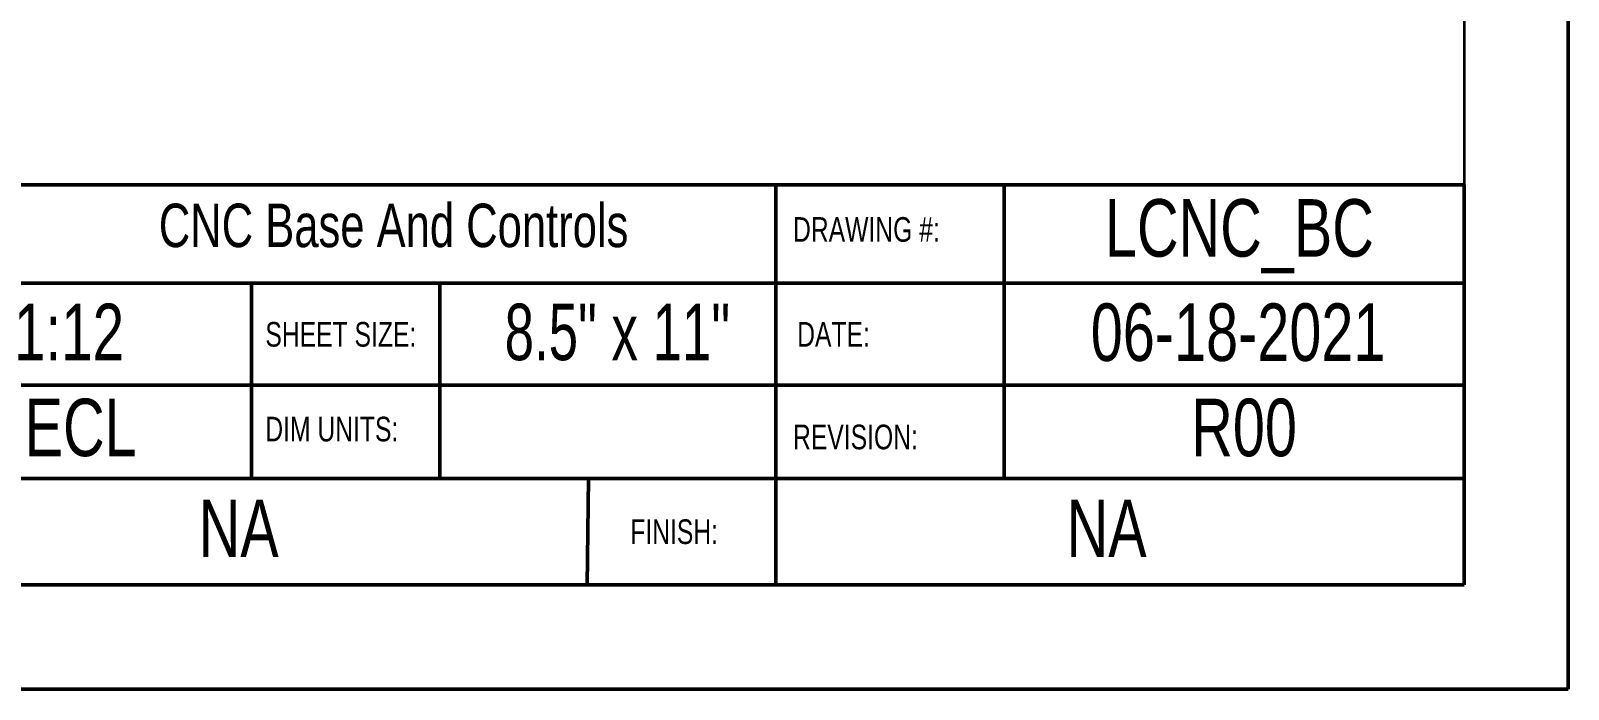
# Model space of a CAD drawing. Header units: millimetres. Extents: x 0 to 279, y 0 to 216.
# Drawn here: x 185.7 to 279.4, y 0 to 40.1 of the extents above; entities that cross this region are included whole.
import ezdxf

# ---------------------------------------------------------------- set-up
doc = ezdxf.new("R2010")
doc.units = ezdxf.units.MM
for name, color, linetype in [('PAGE_BORDER', 7, 'Continuous'), ('TITLE_BLOCK_BORDER', 7, 'Continuous'), ('TITLE_BLOCK_TEXT', 8, 'Continuous')]:
    doc.layers.add(name, color=color, linetype=linetype)
doc.styles.add('SLDTEXTSTYLE0', font='TXT', dxfattribs={"width": 0.75})
doc.styles.add('SLDTEXTSTYLE1', font='TXT', dxfattribs={"width": 0.7})

msp = doc.modelspace()

# ---------------------------------------------------------------- linework, layer by layer
at = {"color": 7, "linetype": 'Continuous', "lineweight": 50}
for p, q in [((279.4, 0), (279.4, 215.9)), ((0, 0), (279.4, 0))]:
    msp.add_line(p, q, dxfattribs=at)
at = {"layer": 'PAGE_BORDER', "lineweight": 35}
for p in [(273.05, 209.55), (6.35, 6.35)]:
    msp.add_line(p, (273.05, 6.35), dxfattribs=at)
at = {"layer": 'TITLE_BLOCK_BORDER', "lineweight": 50}
for p, q in [((273.05, 30.708), (166.18, 30.708)), ((231.126, 30.708), (231.126, 6.35)), ((245.03, 30.708), (245.03, 12.839)), ((273.05, 30.708), (273.05, 6.35)), ((273.05, 24.733), (166.18, 24.733)), ((199.16, 24.733), (199.16, 12.839)), ((210.638, 24.733), (210.638, 12.839)), ((273.05, 18.518), (166.18, 18.518)), ((166.36, 12.839), (273.05, 12.839)), ((219.705, 12.839), (219.615, 6.35)), ((166.18, 6.35), (273.05, 6.35))]:
    msp.add_line(p, q, dxfattribs=at)

# ---------------------------------------------------------------- texts
at = {"layer": 'TITLE_BLOCK_TEXT'}
for s, insert, char_height, attachment_point, style in [('CNC Base And Controls', (207.826, 29.567), 2.64583, 2, 'SLDTEXTSTYLE0'), ('LCNC_BC', (259.362, 29.841), 3.5, 2, 'SLDTEXTSTYLE0'), ('DRAWING #:', (232.164, 28.746), 1.5, 1, 'SLDTEXTSTYLE0'), ('1:12', (188.051, 23.476), 3.4396, 2, 'SLDTEXTSTYLE0'), ('8.5" x 11"', (221.463, 23.476), 3.4396, 2, 'SLDTEXTSTYLE1'), ('06-18-2021', (259.283, 23.491), 3.5, 2, 'SLDTEXTSTYLE0'), ('SHEET SIZE:', (200.013, 22.361), 1.5, 1, 'SLDTEXTSTYLE0'), ('DATE:', (232.417, 22.361), 1.5, 1, 'SLDTEXTSTYLE0'), ('ECL', (188.758, 17.691), 3.5, 2, 'SLDTEXTSTYLE0'), ('R00', (259.648, 17.691), 3.5, 2, 'SLDTEXTSTYLE0'), ('DIM UNITS:', (200.008, 16.591), 1.5, 1, 'SLDTEXTSTYLE0'), ('REVISION:', (232.164, 16.111), 1.5, 1, 'SLDTEXTSTYLE0'), ('NA', (198.388, 11.544), 3.5, 2, 'SLDTEXTSTYLE0'), ('NA', (251.274, 11.544), 3.5, 2, 'SLDTEXTSTYLE0'), ('FINISH:', (222.245, 10.342), 1.5, 1, 'SLDTEXTSTYLE0')]:
    msp.add_mtext(s, dxfattribs=dict(at, insert=insert, char_height=char_height, attachment_point=attachment_point, style=style))

doc.saveas('drawing.dxf')
